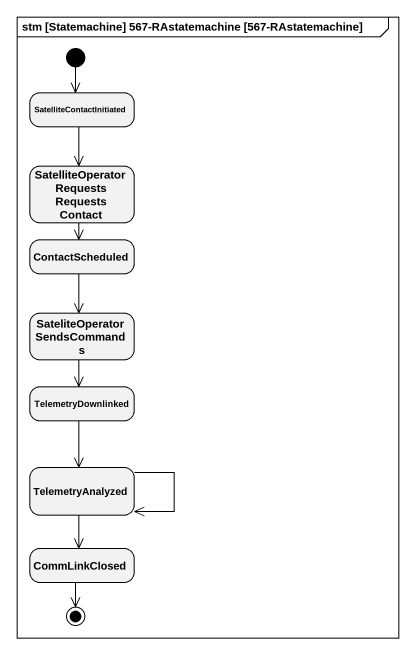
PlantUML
@startuml
mainframe stm [Statemachine] 567-RAstatemachine [567-RAstatemachine]
hide empty description
state SatelliteContactInitiated
state "SatelliteOperatorRequestsRequestsContact" as SatelliteOperatorRequestsReq
state ContactScheduled
state "SateliteOperatorSendsCommands" as SateliteOperatorSendsCommand
state TelemetryDownlinked
state TelemetryAnalyzed
state CommLinkClosed
[*] --> SatelliteContactInitiated
SatelliteContactInitiated --> SatelliteOperatorRequestsReq
SatelliteOperatorRequestsReq --> ContactScheduled
ContactScheduled --> SateliteOperatorSendsCommand
SateliteOperatorSendsCommand --> TelemetryDownlinked
TelemetryDownlinked --> TelemetryAnalyzed
TelemetryAnalyzed --> TelemetryAnalyzed
TelemetryAnalyzed --> CommLinkClosed
CommLinkClosed --> [*]
@enduml
